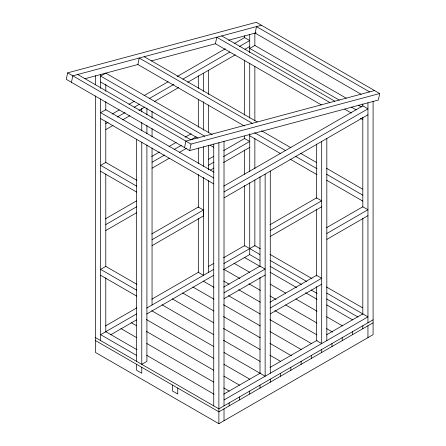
<?xml version="1.0" encoding="UTF-8"?>
<svg xmlns="http://www.w3.org/2000/svg" width="446" height="446" viewBox="0 0 446 446"><rect width="100%" height="100%" fill="white"/><g stroke="black" fill="none" stroke-linecap="round" stroke-linejoin="round"><path stroke-width="0.67" d="M67.641 72.854L66.309 79.355L189.678 150.586L378.359 100.027L379.691 93.526L256.322 22.3L67.641 72.854L191.011 144.08L379.691 93.526M71.449 82.326L72.782 75.826L261.462 25.266M84.879 78.725L137.925 64.514L139.213 58.025L252.302 123.313M184.538 147.615L185.87 141.114L374.551 90.56M189.678 150.586L191.011 144.08M112.091 114.092L119.316 109.917M128.955 104.353L134.374 101.225M144.008 95.661L168.097 81.757M177.134 76.539L225.308 48.726M234.345 43.507L244.581 37.598L249.721 40.564L239.485 46.479M105.791 123.665L108.2 122.271M117.231 117.058L125.058 112.537M134.095 107.324L139.514 104.191M149.148 98.633L173.84 84.378M182.877 79.159L229.846 52.043M105.791 129.602L113.016 125.426M122.65 119.862L129.881 115.692M138.912 110.48L144.933 107.001M154.572 101.437L178.656 87.528M187.694 82.315L235.271 54.847M244.904 49.283L249.721 46.501M151.696 156.518L159.462 152.036M169.017 146.517L176.192 142.374M185.151 137.201L191.128 133.75M152.053 162.249L164.602 155.002M174.163 149.482L181.332 145.346M190.888 139.827L196.268 136.721M152.053 168.181L169.38 158.179M179.537 152.315L186.707 148.172M105.418 218.852L136.409 200.956M208.226 159.495L213.589 156.395M223.719 150.547L244.581 138.505L249.721 141.471L223.496 156.613M105.791 224.572L136.783 206.676M208.6 165.215L213.963 162.115M105.791 230.504L136.783 212.614M210.384 170.116L213.963 168.053M223.496 162.55L249.721 147.409M223.697 186.172L362.81 105.858L367.95 108.824L224.02 191.925M151.696 233.966L198.297 207.061L203.437 210.027L203.437 215.964L152.053 245.629M224.02 197.857L367.95 114.761M152.053 239.697L203.437 210.027M269.925 224.778L316.526 197.873L321.666 200.839L270.282 230.504M105.468 325.948L136.783 307.868M151.841 299.177L198.81 272.054M208.449 266.496L213.868 263.363M223.502 257.799L244.581 245.635L259.946 254.504M270.282 236.441L321.666 206.777M136.504 313.967L100.651 334.667L136.632 355.44M146.74 308.058L213.589 269.462M223.825 263.553L254.861 245.635L260.274 248.756M110.608 334.851L136.504 319.899M146.74 313.99L213.589 275.399M223.825 269.484L249.721 254.538L259.946 260.442M223.647 287.107L260.001 266.117L265.141 269.089L224.02 292.832M326.455 227.755L362.81 206.766L367.95 209.731L326.829 233.475M224.02 298.764L265.141 275.026M326.829 239.407L367.95 215.669M269.925 302.226L316.526 275.321L321.666 278.287L270.282 307.957M270.282 313.889L321.666 284.225M223.697 394.208L260.431 373.001M270.07 367.437L317.039 340.315M326.678 334.751L362.81 313.889M224.02 399.956L367.95 316.861L326.717 293.055M373.09 319.827L218.88 408.859L95.511 337.633M373.09 322.793L218.88 411.831L95.511 340.599M95.511 95.912L95.511 352.474L218.88 423.7L373.09 334.667L373.09 101.443M151.356 60.912L215.814 43.641M228.569 40.224L256.099 32.848M369.583 91.887L256.495 26.598L255.162 33.099L361.037 94.223M346.297 98.22L254.861 45.436L249.721 48.402L339.35 100.149M358.328 105.167L361.332 106.906M351.381 107.096L356.192 109.872M221.74 35.909L334.829 101.203M344.764 109.209L351.381 113.028M360.407 118.24L362.81 119.628M329.862 102.535L216.773 37.241L215.44 43.741L321.315 104.866M144.181 56.692L257.27 121.987M261.479 130.739L290.954 147.754M300.576 153.312L316.822 162.69M326.444 168.248L362.537 189.087M137.881 64.525L244.352 125.995M254.532 132.663L285.814 150.726M295.436 156.278L317.095 168.783M326.717 174.341L362.81 195.181M249.721 135.824L280.4 153.535M290.023 159.094L317.095 174.72M326.717 180.279L362.81 201.113M212.263 134.597L105.791 73.122L100.651 76.093L204.714 136.175M100.651 82.025L198.096 138.288M210.127 145.234L213.74 147.319M77.743 74.493L190.838 139.782M214.069 172.217L105.791 109.705L100.651 112.671L213.74 177.965M100.651 118.608L213.74 183.897M269.902 254.315L312.01 278.627M326.444 286.962L362.537 307.796M136.978 180.401L105.791 162.394L100.651 165.36L136.632 186.138M270.176 260.408L306.87 281.593M270.176 266.346L301.451 284.403M311.079 289.961L317.095 293.435M326.717 298.987L357.999 317.05M100.651 171.297L136.632 192.075M244.257 257.314L259.901 266.351M270.131 272.255L296.612 287.542M305.638 292.754L317.073 299.355M326.701 304.913L352.58 319.854M233.972 263.251L249.621 272.283M270.081 284.096L285.73 293.133M295.96 299.037L317.022 311.197M326.65 316.76L342.299 325.792M223.691 269.189L239.942 278.566M248.968 283.779L260.403 290.379M270.031 295.938L276.052 299.417M285.68 304.975L316.972 323.043M326.6 328.602L332.621 332.075M223.641 281.03L229.06 284.158M238.688 289.716L260.353 302.221M274.797 310.561L316.922 334.885M203.131 281.058L213.963 287.313M228.408 295.648L260.302 314.068M269.93 319.626L311.459 343.598M192.85 286.995L213.913 299.154M223.541 304.713L260.252 325.909M269.88 331.467L301.178 349.536M182.57 292.927L213.863 310.996M223.491 316.554L260.202 337.75M269.83 343.308L291.494 355.819M172.29 298.865L213.812 322.837M223.44 328.395L260.152 349.592M269.78 355.15L280.612 361.405M136.978 284.409L105.791 266.407L100.651 269.373L136.632 290.151M162.01 304.802L213.762 334.678M223.39 340.242L260.102 361.433M100.651 275.31L136.632 296.083M151.729 310.734L213.712 346.525M223.942 352.429L265.141 376.218L265.141 174.118M146.26 319.453L213.662 358.367M223.892 364.27L249.771 379.212M131.169 322.609L136.582 325.736M146.21 331.294L213.612 370.208M223.842 376.112L239.491 385.149M120.883 328.54L136.532 337.577M146.762 343.481L213.562 382.049M223.792 387.959L229.211 391.081M105.791 331.696L136.978 349.703M146.712 355.323L214.113 394.242M367.95 102.82L367.95 322.793M367.95 325.764L367.95 337.633M362.81 104.024L362.81 106.115M362.81 117.253L362.81 207.055M362.81 218.194L362.81 314.257M362.81 325.764L362.81 328.73M352.53 331.696L352.53 334.667M342.249 337.633L342.249 340.599M331.969 343.571L331.969 346.536M326.829 138.505L326.829 340.599M321.689 141.471L321.689 343.571L316.548 340.599L316.548 286.432M321.689 349.502L321.689 352.474M316.548 144.058L316.548 198.23M316.548 209.341L316.548 276.013M311.408 355.44L311.408 358.411M301.128 361.377L301.128 364.343M290.842 367.314L290.842 370.28M280.562 373.246L280.562 376.218M270.282 171.147L270.282 373.246M270.282 379.184L270.282 382.15M260.001 176.705L260.001 266.295M260.001 277.406L260.001 373.246M260.001 385.121L260.001 388.087M254.861 33.182L254.861 45.698M254.861 66.566L254.861 120.816M254.861 138.199L254.861 168.805M254.861 179.933L254.861 246.002M249.721 34.559L249.721 52.656M249.721 63.098L249.721 118.095M249.721 133.845L249.721 171.699M249.721 182.832L249.721 254.538M249.721 391.053L249.721 394.024M244.581 35.769L244.581 37.854M244.581 60.132L244.581 115.124M244.581 136.008L244.581 138.795M244.581 149.934L244.581 174.297M244.581 185.436L244.581 245.997M239.441 396.99L239.441 399.956M229.16 402.928L229.16 405.893M224.02 141.382L224.02 405.893M224.02 408.859L224.02 420.734M218.88 142.759L218.88 423.7M213.74 143.974L213.74 405.893M208.6 70.245L208.6 94.552M208.6 104.972L208.6 132.746M208.6 145.251L208.6 169.831M208.6 180.669L208.6 272.344M203.46 73.211L203.46 91.268M203.46 101.688L203.46 130.16M203.46 146.829L203.46 166.274M203.46 177.385L203.46 275.31L198.319 272.344L198.319 218.172M198.319 75.798L198.319 88.302M198.319 99.413L198.319 127.194M198.319 148.027L198.319 163.308M198.319 174.419L198.319 207.752M177.753 388.087L177.753 394.024L172.613 391.053L172.613 385.121M152.053 111.221L152.053 118.168M152.053 128.587L152.053 136.922M152.053 148.033L152.053 304.986M146.912 107.943L146.912 114.884M146.912 125.304L146.912 133.638M146.912 144.95L146.912 361.377L141.772 364.343L141.772 142.352M141.772 108.445L141.772 111.918M141.772 122.338L141.772 130.672M141.772 367.314L141.772 373.246L136.632 370.28L136.632 364.343M136.632 139.381L136.632 361.377M105.791 84.261L105.791 91.224M105.791 101.66L105.791 110.017M105.791 121.15L105.791 162.918M105.791 174.057L105.791 266.636M105.791 277.769L105.791 332.064M100.651 74.499L100.651 88.431M100.651 98.884L100.651 340.599M95.511 75.714L95.511 84.768"/></g></svg>
